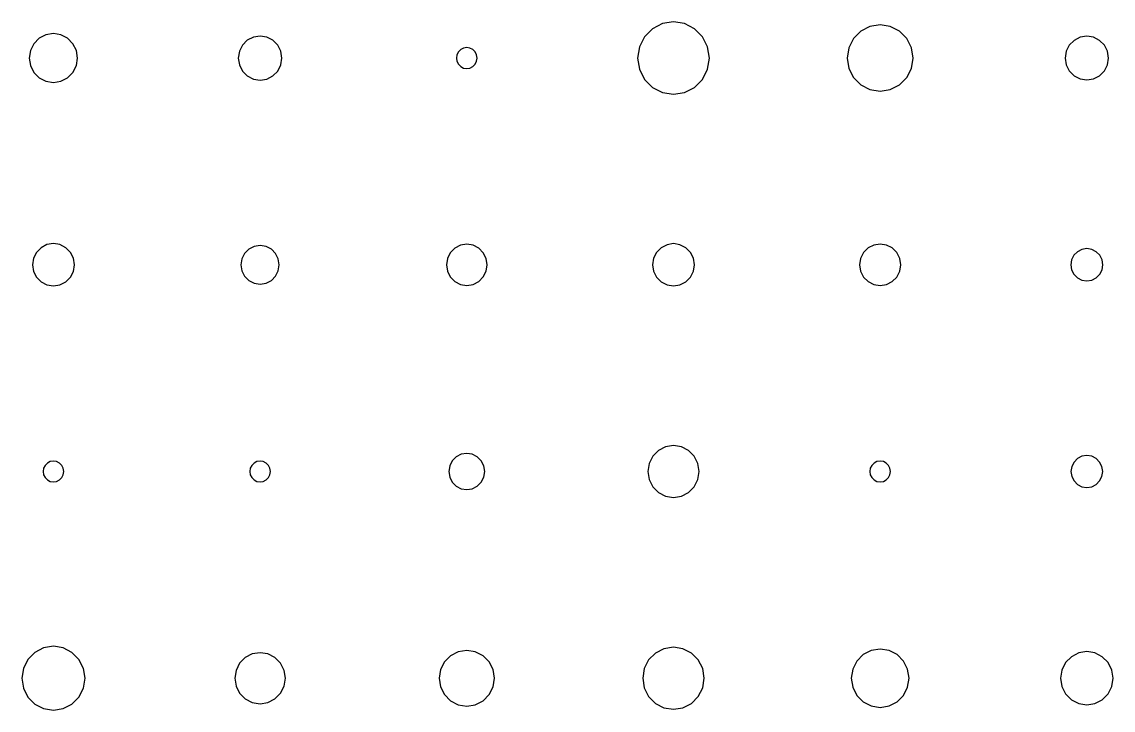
# Model space of a CAD drawing. Header units: metres. Extents: x -552 to 545, y -386 to 330.
# Drawn here: x -284.6 to -20.6, y 6.3 to 172.8 of the extents above; entities that cross this region are included whole.
import ezdxf

# ---------------------------------------------------------------- set-up
doc = ezdxf.new("R2010")
doc.units = ezdxf.units.M

msp = doc.modelspace()

# ---------------------------------------------------------------- linework, layer by layer
for p, q in [((-129.6821, 172.33722, -668.5716), (-132.10165, 171.09204, -668.5716)), ((-127, 172.76624, -668.5716), (-129.6821, 172.33722, -668.5716)), ((-124.3179, 172.33722, -668.5716), (-127, 172.76624, -668.5716)), ((-121.898346, 171.09204, -668.5716), (-124.3179, 172.33722, -668.5716)), ((-79.45764, 171.63953, -668.5716), (-81.67474, 170.49854, -668.5716)), ((-77, 172.03265, -668.5716), (-79.45764, 171.63953, -668.5716)), ((-74.54236, 171.63953, -668.5716), (-77, 172.03265, -668.5716)), ((-72.32526, 170.49854, -668.5716), (-74.54236, 171.63953, -668.5716)), ((-278.80777, 169.61938, -668.5716), (-280.43857, 168.78009, -668.5716)), ((-277, 169.90857, -668.5716), (-278.80777, 169.61938, -668.5716)), ((-275.19223, 169.61938, -668.5716), (-277, 169.90857, -668.5716)), ((-273.56143, 168.78009, -668.5716), (-275.19223, 169.61938, -668.5716)), ((-228.6305, 169.06836, -668.5716), (-230.10138, 168.3114, -668.5716)), ((-227, 169.32916, -668.5716), (-228.6305, 169.06836, -668.5716)), ((-225.3695, 169.06836, -668.5716), (-227, 169.32916, -668.5716)), ((-223.89862, 168.3114, -668.5716), (-225.3695, 169.06836, -668.5716)), ((-134.02182, 169.15265, -668.5716), (-135.25464, 166.70892, -668.5716)), ((-132.10165, 171.09204, -668.5716), (-134.02182, 169.15265, -668.5716)), ((-119.97818, 169.15265, -668.5716), (-121.898346, 171.09204, -668.5716)), ((-118.74536, 166.70892, -668.5716), (-119.97818, 169.15265, -668.5716)), ((-81.67474, 170.49854, -668.5716), (-83.434235, 168.7215, -668.5716)), ((-70.565765, 168.7215, -668.5716), (-72.32526, 170.49854, -668.5716)), ((-28.617859, 169.02899, -668.5716), (-30.077332, 168.27795, -668.5716)), ((-27, 169.28784, -668.5716), (-28.617859, 169.02899, -668.5716)), ((-25.382141, 169.02899, -668.5716), (-27, 169.28784, -668.5716)), ((-23.922668, 168.27795, -668.5716), (-25.382141, 169.02899, -668.5716)), ((-281.7328, 167.47296, -668.5716), (-282.56372, 165.82587, -668.5716)), ((-280.43857, 168.78009, -668.5716), (-281.7328, 167.47296, -668.5716)), ((-272.2672, 167.47296, -668.5716), (-273.56143, 168.78009, -668.5716)), ((-271.43628, 165.82587, -668.5716), (-272.2672, 167.47296, -668.5716)), ((-231.2687, 167.13239, -668.5716), (-232.01816, 165.64679, -668.5716)), ((-230.10138, 168.3114, -668.5716), (-231.2687, 167.13239, -668.5716)), ((-222.7313, 167.13239, -668.5716), (-223.89862, 168.3114, -668.5716)), ((-221.98184, 165.64679, -668.5716), (-222.7313, 167.13239, -668.5716)), ((-177.77255, 166.40143, -668.5716), (-178.46945, 166.04279, -668.5716)), ((-177, 166.52502, -668.5716), (-177.77255, 166.40143, -668.5716)), ((-176.22745, 166.40143, -668.5716), (-177, 166.52502, -668.5716)), ((-175.53055, 166.04279, -668.5716), (-176.22745, 166.40143, -668.5716)), ((-135.25464, 166.70892, -668.5716), (-135.67944, 164, -668.5716)), ((-118.32056, 164, -668.5716), (-118.74536, 166.70892, -668.5716)), ((-84.56387, 166.48224, -668.5716), (-84.953125, 164, -668.5716)), ((-83.434235, 168.7215, -668.5716), (-84.56387, 166.48224, -668.5716)), ((-69.43613, 166.48224, -668.5716), (-70.565765, 168.7215, -668.5716)), ((-69.046875, 164, -668.5716), (-69.43613, 166.48224, -668.5716)), ((-31.235596, 167.1081, -668.5716), (-31.979248, 165.63403, -668.5716)), ((-30.077332, 168.27795, -668.5716), (-31.235596, 167.1081, -668.5716)), ((-22.764404, 167.1081, -668.5716), (-23.922668, 168.27795, -668.5716)), ((-22.020752, 165.63403, -668.5716), (-22.764404, 167.1081, -668.5716)), ((-282.56372, 165.82587, -668.5716), (-282.85004, 164, -668.5716)), ((-282.85004, 164, -668.5716), (-282.56372, 162.17413, -668.5716)), ((-271.14996, 164, -668.5716), (-271.43628, 165.82587, -668.5716)), ((-271.43628, 162.17413, -668.5716), (-271.14996, 164, -668.5716)), ((-232.01816, 165.64679, -668.5716), (-232.2764, 164, -668.5716)), ((-232.2764, 164, -668.5716), (-232.01816, 162.35321, -668.5716)), ((-221.7236, 164, -668.5716), (-221.98184, 165.64679, -668.5716)), ((-221.98184, 162.35321, -668.5716), (-221.7236, 164, -668.5716)), ((-179.37766, 164.78027, -668.5716), (-179.5, 164, -668.5716)), ((-179.5, 164, -668.5716), (-179.37766, 163.21973, -668.5716)), ((-179.02255, 165.48413, -668.5716), (-179.37766, 164.78027, -668.5716)), ((-178.46945, 166.04279, -668.5716), (-179.02255, 165.48413, -668.5716)), ((-174.97745, 165.48413, -668.5716), (-175.53055, 166.04279, -668.5716)), ((-174.62234, 164.78027, -668.5716), (-174.97745, 165.48413, -668.5716)), ((-174.5, 164, -668.5716), (-174.62234, 164.78027, -668.5716)), ((-174.62234, 163.21973, -668.5716), (-174.5, 164, -668.5716)), ((-135.67944, 164, -668.5716), (-135.25464, 161.29108, -668.5716)), ((-118.74536, 161.29108, -668.5716), (-118.32056, 164, -668.5716)), ((-84.953125, 164, -668.5716), (-84.56387, 161.51776, -668.5716)), ((-69.43613, 161.51776, -668.5716), (-69.046875, 164, -668.5716)), ((-31.979248, 165.63403, -668.5716), (-32.235474, 164, -668.5716)), ((-32.235474, 164, -668.5716), (-31.979248, 162.36597, -668.5716)), ((-21.764526, 164, -668.5716), (-22.020752, 165.63403, -668.5716)), ((-22.020752, 162.36597, -668.5716), (-21.764526, 164, -668.5716)), ((-282.56372, 162.17413, -668.5716), (-281.7328, 160.52704, -668.5716)), ((-272.2672, 160.52704, -668.5716), (-271.43628, 162.17413, -668.5716)), ((-232.01816, 162.35321, -668.5716), (-231.2687, 160.86761, -668.5716)), ((-222.7313, 160.86761, -668.5716), (-221.98184, 162.35321, -668.5716)), ((-179.37766, 163.21973, -668.5716), (-179.02255, 162.51587, -668.5716)), ((-179.02255, 162.51587, -668.5716), (-178.46945, 161.95721, -668.5716)), ((-178.46945, 161.95721, -668.5716), (-177.77255, 161.59857, -668.5716)), ((-177.77255, 161.59857, -668.5716), (-177, 161.47498, -668.5716)), ((-177, 161.47498, -668.5716), (-176.22745, 161.59857, -668.5716)), ((-176.22745, 161.59857, -668.5716), (-175.53055, 161.95721, -668.5716)), ((-175.53055, 161.95721, -668.5716), (-174.97745, 162.51587, -668.5716)), ((-174.97745, 162.51587, -668.5716), (-174.62234, 163.21973, -668.5716)), ((-135.25464, 161.29108, -668.5716), (-134.02182, 158.84735, -668.5716)), ((-119.97818, 158.84735, -668.5716), (-118.74536, 161.29108, -668.5716)), ((-84.56387, 161.51776, -668.5716), (-83.434235, 159.2785, -668.5716)), ((-70.565765, 159.2785, -668.5716), (-69.43613, 161.51776, -668.5716)), ((-31.979248, 162.36597, -668.5716), (-31.235596, 160.8919, -668.5716)), ((-22.764404, 160.8919, -668.5716), (-22.020752, 162.36597, -668.5716)), ((-281.7328, 160.52704, -668.5716), (-280.43857, 159.21991, -668.5716)), ((-280.43857, 159.21991, -668.5716), (-278.80777, 158.38062, -668.5716)), ((-275.19223, 158.38062, -668.5716), (-273.56143, 159.21991, -668.5716)), ((-273.56143, 159.21991, -668.5716), (-272.2672, 160.52704, -668.5716)), ((-231.2687, 160.86761, -668.5716), (-230.10138, 159.6886, -668.5716)), ((-230.10138, 159.6886, -668.5716), (-228.6305, 158.93164, -668.5716)), ((-228.6305, 158.93164, -668.5716), (-227, 158.67084, -668.5716)), ((-227, 158.67084, -668.5716), (-225.3695, 158.93164, -668.5716)), ((-225.3695, 158.93164, -668.5716), (-223.89862, 159.6886, -668.5716)), ((-223.89862, 159.6886, -668.5716), (-222.7313, 160.86761, -668.5716)), ((-134.02182, 158.84735, -668.5716), (-132.10165, 156.90796, -668.5716)), ((-121.898346, 156.90796, -668.5716), (-119.97818, 158.84735, -668.5716)), ((-83.434235, 159.2785, -668.5716), (-81.67474, 157.50146, -668.5716)), ((-72.32526, 157.5014, -668.5716), (-70.565765, 159.2785, -668.5716)), ((-31.235596, 160.8919, -668.5716), (-30.077332, 159.72205, -668.5716)), ((-30.077332, 159.72205, -668.5716), (-28.617859, 158.97101, -668.5716)), ((-28.617859, 158.97101, -668.5716), (-27, 158.71216, -668.5716)), ((-27, 158.71216, -668.5716), (-25.382141, 158.97101, -668.5716)), ((-25.382141, 158.97101, -668.5716), (-23.922668, 159.72205, -668.5716)), ((-23.922668, 159.72205, -668.5716), (-22.764404, 160.8919, -668.5716)), ((-278.80777, 158.38062, -668.5716), (-277, 158.09143, -668.5716)), ((-277, 158.09143, -668.5716), (-275.19223, 158.38062, -668.5716)), ((-132.10165, 156.90796, -668.5716), (-129.6821, 155.66278, -668.5716)), ((-124.3179, 155.66278, -668.5716), (-121.898346, 156.90796, -668.5716)), ((-81.67474, 157.50146, -668.5716), (-79.45764, 156.36047, -668.5716)), ((-79.45764, 156.36047, -668.5716), (-77, 155.96735, -668.5716)), ((-77, 155.96735, -668.5716), (-74.54236, 156.36047, -668.5716)), ((-74.54236, 156.36047, -668.5716), (-72.32526, 157.5014, -668.5716)), ((-129.6821, 155.66278, -668.5716), (-127, 155.23376, -668.5716)), ((-127, 155.23376, -668.5716), (-124.3179, 155.66278, -668.5716)), ((-278.56702, 118.871, -668.5716), (-279.98065, 118.143524, -668.5716)), ((-277, 119.12167, -668.5716), (-278.56702, 118.871, -668.5716)), ((-275.43298, 118.871, -668.5716), (-277, 119.12167, -668.5716)), ((-274.01935, 118.143524, -668.5716), (-275.43298, 118.871, -668.5716)), ((-177, 118.97427, -668.5716), (-178.52191, 118.730804, -668.5716)), ((-175.47809, 118.730804, -668.5716), (-177, 118.97427, -668.5716)), ((-128.56396, 118.86154, -668.5716), (-129.97485, 118.13547, -668.5716)), ((-127, 119.111725, -668.5716), (-128.56396, 118.86154, -668.5716)), ((-125.436035, 118.86154, -668.5716), (-127, 119.111725, -668.5716)), ((-124.02515, 118.13547, -668.5716), (-125.436035, 118.86154, -668.5716)), ((-77, 119.02777, -668.5716), (-78.5383, 118.78171, -668.5716)), ((-75.4617, 118.78171, -668.5716), (-77, 119.02777, -668.5716)), ((-281.1025, 117.01044, -668.5716), (-281.82278, 115.5827, -668.5716)), ((-279.98065, 118.143524, -668.5716), (-281.1025, 117.01044, -668.5716)), ((-272.8975, 117.01044, -668.5716), (-274.01935, 118.143524, -668.5716)), ((-272.17722, 115.58267, -668.5716), (-272.8975, 117.01044, -668.5716)), ((-230.74115, 116.7453, -668.5716), (-231.39798, 115.44327, -668.5716)), ((-229.71811, 117.778564, -668.5716), (-230.74115, 116.7453, -668.5716)), ((-228.42899, 118.441956, -668.5716), (-229.71811, 117.778564, -668.5716)), ((-227, 118.67056, -668.5716), (-228.42899, 118.441956, -668.5716)), ((-225.57101, 118.441956, -668.5716), (-227, 118.67056, -668.5716)), ((-224.28189, 117.778564, -668.5716), (-225.57101, 118.441956, -668.5716)), ((-223.25885, 116.7453, -668.5716), (-224.28189, 117.778564, -668.5716)), ((-222.60202, 115.44327, -668.5716), (-223.25885, 116.7453, -668.5716)), ((-180.98444, 116.9238, -668.5716), (-181.68396, 115.53714, -668.5716)), ((-179.89487, 118.02426, -668.5716), (-180.98444, 116.9238, -668.5716)), ((-178.52191, 118.730804, -668.5716), (-179.89487, 118.02426, -668.5716)), ((-174.10513, 118.02426, -668.5716), (-175.47809, 118.730804, -668.5716)), ((-173.01556, 116.9238, -668.5716), (-174.10513, 118.02426, -668.5716)), ((-172.31604, 115.53714, -668.5716), (-173.01556, 116.9238, -668.5716)), ((-131.09454, 117.00461, -668.5716), (-131.81342, 115.57962, -668.5716)), ((-129.97485, 118.13547, -668.5716), (-131.09454, 117.00461, -668.5716)), ((-122.90546, 117.00461, -668.5716), (-124.02515, 118.13547, -668.5716)), ((-122.186584, 115.57962, -668.5716), (-122.90546, 117.00461, -668.5716)), ((-81.02728, 116.95526, -668.5716), (-81.734344, 115.55368, -668.5716)), ((-79.925995, 118.067566, -668.5716), (-81.02728, 116.95526, -668.5716)), ((-78.5383, 118.78171, -668.5716), (-79.925995, 118.067566, -668.5716)), ((-74.074005, 118.067566, -668.5716), (-75.4617, 118.78171, -668.5716)), ((-72.97272, 116.95526, -668.5716), (-74.074005, 118.067566, -668.5716)), ((-72.265656, 115.55368, -668.5716), (-72.97272, 116.95526, -668.5716)), ((-30.126709, 116.2944, -668.5716), (-30.67566, 115.20624, -668.5716)), ((-29.271667, 117.15796, -668.5716), (-30.126709, 116.2944, -668.5716)), ((-28.194275, 117.7124, -668.5716), (-29.271667, 117.15796, -668.5716)), ((-27, 117.90344, -668.5716), (-28.194275, 117.7124, -668.5716)), ((-25.805725, 117.7124, -668.5716), (-27, 117.90344, -668.5716)), ((-24.728333, 117.15796, -668.5716), (-25.805725, 117.7124, -668.5716)), ((-23.873291, 116.2944, -668.5716), (-24.728333, 117.15796, -668.5716)), ((-23.32434, 115.20624, -668.5716), (-23.873291, 116.2944, -668.5716)), ((-281.82278, 115.5827, -668.5716), (-282.07098, 114, -668.5716)), ((-282.07098, 114, -668.5716), (-281.82278, 112.41733, -668.5716)), ((-271.92902, 114, -668.5716), (-272.17722, 115.58267, -668.5716)), ((-272.17722, 112.41733, -668.5716), (-271.92902, 114, -668.5716)), ((-231.39798, 115.44327, -668.5716), (-231.62433, 114, -668.5716)), ((-231.62433, 114, -668.5716), (-231.39798, 112.55673, -668.5716)), ((-222.37567, 114, -668.5716), (-222.60202, 115.44327, -668.5716)), ((-222.60202, 112.55673, -668.5716), (-222.37567, 114, -668.5716)), ((-181.68396, 115.53714, -668.5716), (-181.92502, 114, -668.5716)), ((-181.92502, 114, -668.5716), (-181.68396, 112.46286, -668.5716)), ((-172.07498, 114, -668.5716), (-172.31604, 115.53714, -668.5716)), ((-172.31604, 112.46286, -668.5716), (-172.07498, 114, -668.5716)), ((-131.81342, 115.57962, -668.5716), (-132.06113, 114, -668.5716)), ((-132.06113, 114, -668.5716), (-131.81342, 112.42038, -668.5716)), ((-121.93887, 114, -668.5716), (-122.186584, 115.57962, -668.5716)), ((-122.186584, 112.42038, -668.5716), (-121.93887, 114, -668.5716)), ((-81.734344, 115.55368, -668.5716), (-81.978, 114, -668.5716)), ((-81.978, 114, -668.5716), (-81.734344, 112.44632, -668.5716)), ((-72.022, 114, -668.5716), (-72.265656, 115.55368, -668.5716)), ((-72.265656, 112.44632, -668.5716), (-72.022, 114, -668.5716)), ((-30.67566, 115.20624, -668.5716), (-30.864807, 114, -668.5716)), ((-30.864807, 114, -668.5716), (-30.67566, 112.79376, -668.5716)), ((-23.135193, 114, -668.5716), (-23.32434, 115.20624, -668.5716)), ((-23.32434, 112.79376, -668.5716), (-23.135193, 114, -668.5716)), ((-281.82278, 112.41733, -668.5716), (-281.1025, 110.98956, -668.5716)), ((-281.1025, 110.98956, -668.5716), (-279.98065, 109.856476, -668.5716)), ((-274.01935, 109.856476, -668.5716), (-272.8975, 110.98956, -668.5716)), ((-272.8975, 110.98956, -668.5716), (-272.17722, 112.41733, -668.5716)), ((-231.39798, 112.55673, -668.5716), (-230.74115, 111.25473, -668.5716)), ((-230.74115, 111.25473, -668.5716), (-229.71811, 110.221436, -668.5716)), ((-224.28189, 110.221436, -668.5716), (-223.25885, 111.2547, -668.5716)), ((-223.25885, 111.2547, -668.5716), (-222.60202, 112.55673, -668.5716)), ((-181.68396, 112.46286, -668.5716), (-180.98444, 111.0762, -668.5716)), ((-180.98444, 111.0762, -668.5716), (-179.89487, 109.97574, -668.5716)), ((-174.10513, 109.97574, -668.5716), (-173.01556, 111.0762, -668.5716)), ((-173.01556, 111.0762, -668.5716), (-172.31604, 112.46286, -668.5716)), ((-131.81342, 112.42038, -668.5716), (-131.09454, 110.99539, -668.5716)), ((-131.09454, 110.99539, -668.5716), (-129.97485, 109.86453, -668.5716)), ((-124.02515, 109.86453, -668.5716), (-122.90546, 110.99539, -668.5716)), ((-122.90546, 110.99539, -668.5716), (-122.186584, 112.42038, -668.5716)), ((-81.734344, 112.44632, -668.5716), (-81.02728, 111.04474, -668.5716)), ((-81.02728, 111.04474, -668.5716), (-79.925995, 109.932434, -668.5716)), ((-74.074005, 109.932434, -668.5716), (-72.97272, 111.04474, -668.5716)), ((-72.97272, 111.04474, -668.5716), (-72.265656, 112.44632, -668.5716)), ((-30.67566, 112.79376, -668.5716), (-30.126709, 111.7056, -668.5716)), ((-30.126709, 111.7056, -668.5716), (-29.271667, 110.84204, -668.5716)), ((-24.728333, 110.84204, -668.5716), (-23.873291, 111.7056, -668.5716)), ((-23.873291, 111.7056, -668.5716), (-23.32434, 112.79376, -668.5716)), ((-279.98065, 109.856476, -668.5716), (-278.56702, 109.129, -668.5716)), ((-278.56702, 109.129, -668.5716), (-277, 108.87833, -668.5716)), ((-277, 108.87833, -668.5716), (-275.43298, 109.129, -668.5716)), ((-275.43298, 109.129, -668.5716), (-274.01935, 109.856476, -668.5716)), ((-229.71811, 110.221436, -668.5716), (-228.42899, 109.558044, -668.5716)), ((-228.42899, 109.558044, -668.5716), (-227, 109.32944, -668.5716)), ((-227, 109.32944, -668.5716), (-225.57101, 109.558044, -668.5716)), ((-225.57101, 109.558044, -668.5716), (-224.28189, 110.221436, -668.5716)), ((-179.89487, 109.97574, -668.5716), (-178.52191, 109.269196, -668.5716)), ((-178.52191, 109.269196, -668.5716), (-177, 109.02573, -668.5716)), ((-177, 109.02573, -668.5716), (-175.47809, 109.269196, -668.5716)), ((-175.47809, 109.269196, -668.5716), (-174.10513, 109.97574, -668.5716)), ((-129.97485, 109.86453, -668.5716), (-128.56396, 109.13846, -668.5716)), ((-128.56396, 109.13846, -668.5716), (-127, 108.888275, -668.5716)), ((-127, 108.888275, -668.5716), (-125.436035, 109.13846, -668.5716)), ((-125.436035, 109.13846, -668.5716), (-124.02515, 109.86453, -668.5716)), ((-79.925995, 109.932434, -668.5716), (-78.5383, 109.21829, -668.5716)), ((-78.5383, 109.21829, -668.5716), (-77, 108.97223, -668.5716)), ((-77, 108.97223, -668.5716), (-75.4617, 109.21829, -668.5716)), ((-75.4617, 109.21829, -668.5716), (-74.074005, 109.932434, -668.5716)), ((-29.271667, 110.84204, -668.5716), (-28.194275, 110.2876, -668.5716)), ((-28.194275, 110.2876, -668.5716), (-27, 110.09656, -668.5716)), ((-27, 110.09656, -668.5716), (-25.805725, 110.2876, -668.5716)), ((-25.805725, 110.2876, -668.5716), (-24.728333, 110.84204, -668.5716)), ((-130.6409, 69.06137, -668.5716), (-132.01126, 67.67731, -668.5716)), ((-128.91412, 69.94998, -668.5716), (-130.6409, 69.06137, -668.5716)), ((-127, 70.256195, -668.5716), (-128.91412, 69.94998, -668.5716)), ((-125.08588, 69.94998, -668.5716), (-127, 70.256195, -668.5716)), ((-123.3591, 69.06137, -668.5716), (-125.08588, 69.94998, -668.5716)), ((-121.98874, 67.67731, -668.5716), (-123.3591, 69.06137, -668.5716)), ((-278.46945, 66.042755, -668.5716), (-279.02255, 65.48416, -668.5716)), ((-277.77255, 66.40143, -668.5716), (-278.46945, 66.042755, -668.5716)), ((-277, 66.524994, -668.5716), (-277.77255, 66.40143, -668.5716)), ((-276.22745, 66.40143, -668.5716), (-277, 66.524994, -668.5716)), ((-275.53055, 66.042755, -668.5716), (-276.22745, 66.40143, -668.5716)), ((-274.97745, 65.48416, -668.5716), (-275.53055, 66.042755, -668.5716)), ((-228.46945, 66.042755, -668.5716), (-229.02255, 65.48416, -668.5716)), ((-227.77255, 66.40143, -668.5716), (-228.46945, 66.042755, -668.5716)), ((-227, 66.524994, -668.5716), (-227.77255, 66.40143, -668.5716)), ((-226.22745, 66.40143, -668.5716), (-227, 66.524994, -668.5716)), ((-225.53055, 66.042755, -668.5716), (-226.22745, 66.40143, -668.5716)), ((-224.97745, 65.48416, -668.5716), (-225.53055, 66.042755, -668.5716)), ((-180.50735, 66.57373, -668.5716), (-181.12314, 65.35309, -668.5716)), ((-179.54825, 67.54242, -668.5716), (-180.50735, 66.57373, -668.5716)), ((-178.33969, 68.16437, -668.5716), (-179.54825, 67.54242, -668.5716)), ((-177, 68.37866, -668.5716), (-178.33969, 68.16437, -668.5716)), ((-175.66031, 68.16437, -668.5716), (-177, 68.37866, -668.5716)), ((-174.45175, 67.54242, -668.5716), (-175.66031, 68.16437, -668.5716)), ((-173.49265, 66.57373, -668.5716), (-174.45175, 67.54242, -668.5716)), ((-172.87686, 65.35309, -668.5716), (-173.49265, 66.57373, -668.5716)), ((-132.01126, 67.67731, -668.5716), (-132.89108, 65.93326, -668.5716)), ((-121.10892, 65.93326, -668.5716), (-121.98874, 67.67731, -668.5716)), ((-78.46945, 66.042755, -668.5716), (-79.02255, 65.48416, -668.5716)), ((-77.77255, 66.40143, -668.5716), (-78.46945, 66.042755, -668.5716)), ((-77, 66.524994, -668.5716), (-77.77255, 66.40143, -668.5716)), ((-76.22745, 66.40143, -668.5716), (-77, 66.524994, -668.5716)), ((-75.53055, 66.042755, -668.5716), (-76.22745, 66.40143, -668.5716)), ((-74.97745, 65.48416, -668.5716), (-75.53055, 66.042755, -668.5716)), ((-30.102417, 66.27658, -668.5716), (-30.647095, 65.19687, -668.5716)), ((-29.254028, 67.13345, -668.5716), (-30.102417, 66.27658, -668.5716)), ((-28.184998, 67.68359, -668.5716), (-29.254028, 67.13345, -668.5716)), ((-27, 67.87317, -668.5716), (-28.184998, 67.68359, -668.5716)), ((-25.815002, 67.68359, -668.5716), (-27, 67.87317, -668.5716)), ((-24.745972, 67.13345, -668.5716), (-25.815002, 67.68359, -668.5716)), ((-23.897583, 66.27658, -668.5716), (-24.745972, 67.13345, -668.5716)), ((-23.352905, 65.19687, -668.5716), (-23.897583, 66.27658, -668.5716)), ((-279.37766, 64.78027, -668.5716), (-279.5, 64, -668.5716)), ((-279.5, 64, -668.5716), (-279.37766, 63.219727, -668.5716)), ((-279.02255, 65.48416, -668.5716), (-279.37766, 64.78027, -668.5716)), ((-274.62234, 64.78027, -668.5716), (-274.97745, 65.48416, -668.5716)), ((-274.5, 64, -668.5716), (-274.62234, 64.78027, -668.5716)), ((-274.62234, 63.219727, -668.5716), (-274.5, 64, -668.5716)), ((-229.37766, 64.78027, -668.5716), (-229.5, 64, -668.5716)), ((-229.5, 64, -668.5716), (-229.37766, 63.219727, -668.5716)), ((-229.02255, 65.48416, -668.5716), (-229.37766, 64.78027, -668.5716)), ((-224.62234, 64.78027, -668.5716), (-224.97745, 65.48416, -668.5716)), ((-224.5, 64, -668.5716), (-224.62234, 64.78027, -668.5716)), ((-224.62234, 63.219727, -668.5716), (-224.5, 64, -668.5716)), ((-181.12314, 65.35309, -668.5716), (-181.33533, 64, -668.5716)), ((-181.33533, 64, -668.5716), (-181.12314, 62.64691, -668.5716)), ((-172.66467, 64, -668.5716), (-172.87686, 65.35309, -668.5716)), ((-172.87686, 62.64691, -668.5716), (-172.66467, 64, -668.5716)), ((-132.89108, 65.93326, -668.5716), (-133.19424, 64, -668.5716)), ((-133.19424, 64, -668.5716), (-132.89108, 62.066742, -668.5716)), ((-120.805756, 64, -668.5716), (-121.10892, 65.93326, -668.5716)), ((-121.10892, 62.066742, -668.5716), (-120.805756, 64, -668.5716)), ((-79.377655, 64.78027, -668.5716), (-79.5, 64, -668.5716)), ((-79.5, 64, -668.5716), (-79.377655, 63.219727, -668.5716)), ((-79.02255, 65.48416, -668.5716), (-79.377655, 64.78027, -668.5716)), ((-74.622345, 64.78027, -668.5716), (-74.97745, 65.48416, -668.5716)), ((-74.5, 64, -668.5716), (-74.622345, 64.78027, -668.5716)), ((-74.622345, 63.219727, -668.5716), (-74.5, 64, -668.5716)), ((-30.647095, 65.19687, -668.5716), (-30.834778, 64, -668.5716)), ((-30.834778, 64, -668.5716), (-30.647095, 62.80313, -668.5716)), ((-23.165222, 64, -668.5716), (-23.352905, 65.19687, -668.5716)), ((-23.352905, 62.80313, -668.5716), (-23.165222, 64, -668.5716)), ((-279.37766, 63.219727, -668.5716), (-279.02255, 62.51584, -668.5716)), ((-279.02255, 62.51584, -668.5716), (-278.46945, 61.957245, -668.5716)), ((-278.46945, 61.957245, -668.5716), (-277.77255, 61.59857, -668.5716)), ((-277.77255, 61.59857, -668.5716), (-277, 61.475006, -668.5716)), ((-277, 61.475006, -668.5716), (-276.22745, 61.59857, -668.5716)), ((-276.22745, 61.59857, -668.5716), (-275.53055, 61.957245, -668.5716)), ((-275.53055, 61.957245, -668.5716), (-274.97745, 62.51584, -668.5716)), ((-274.97745, 62.51584, -668.5716), (-274.62234, 63.219727, -668.5716)), ((-229.37766, 63.219727, -668.5716), (-229.02255, 62.51584, -668.5716)), ((-229.02255, 62.51584, -668.5716), (-228.46945, 61.957245, -668.5716)), ((-228.46945, 61.957245, -668.5716), (-227.77255, 61.59857, -668.5716)), ((-227.77255, 61.59857, -668.5716), (-227, 61.475006, -668.5716)), ((-227, 61.475006, -668.5716), (-226.22745, 61.59857, -668.5716)), ((-226.22745, 61.59857, -668.5716), (-225.53055, 61.957245, -668.5716)), ((-225.53055, 61.957245, -668.5716), (-224.97745, 62.51584, -668.5716)), ((-224.97745, 62.51584, -668.5716), (-224.62234, 63.219727, -668.5716)), ((-181.12314, 62.64691, -668.5716), (-180.50735, 61.42627, -668.5716)), ((-180.50735, 61.42627, -668.5716), (-179.54825, 60.45758, -668.5716)), ((-174.45175, 60.45758, -668.5716), (-173.49265, 61.42627, -668.5716)), ((-173.49265, 61.42627, -668.5716), (-172.87686, 62.64691, -668.5716)), ((-132.89108, 62.066742, -668.5716), (-132.01126, 60.322693, -668.5716)), ((-121.98874, 60.322693, -668.5716), (-121.10892, 62.066742, -668.5716)), ((-79.377655, 63.219727, -668.5716), (-79.02255, 62.51584, -668.5716)), ((-79.02255, 62.51584, -668.5716), (-78.46945, 61.957245, -668.5716)), ((-78.46945, 61.957245, -668.5716), (-77.77255, 61.59857, -668.5716)), ((-77.77255, 61.59857, -668.5716), (-77, 61.475006, -668.5716)), ((-77, 61.475006, -668.5716), (-76.22745, 61.59857, -668.5716)), ((-76.22745, 61.59857, -668.5716), (-75.53055, 61.957245, -668.5716)), ((-75.53055, 61.957245, -668.5716), (-74.97745, 62.51584, -668.5716)), ((-74.97745, 62.51584, -668.5716), (-74.622345, 63.219727, -668.5716)), ((-30.647095, 62.80313, -668.5716), (-30.102417, 61.72342, -668.5716)), ((-30.102417, 61.72342, -668.5716), (-29.254028, 60.866547, -668.5716)), ((-29.254028, 60.866547, -668.5716), (-28.184998, 60.316406, -668.5716)), ((-25.815002, 60.316406, -668.5716), (-24.745972, 60.866547, -668.5716)), ((-24.745972, 60.866547, -668.5716), (-23.897583, 61.72342, -668.5716)), ((-23.897583, 61.72342, -668.5716), (-23.352905, 62.80313, -668.5716)), ((-179.54825, 60.45758, -668.5716), (-178.33969, 59.835632, -668.5716)), ((-178.33969, 59.835632, -668.5716), (-177, 59.621338, -668.5716)), ((-177, 59.621338, -668.5716), (-175.66031, 59.835632, -668.5716)), ((-175.66031, 59.835632, -668.5716), (-174.45175, 60.45758, -668.5716)), ((-132.01126, 60.322693, -668.5716), (-130.6409, 58.93863, -668.5716)), ((-130.6409, 58.93863, -668.5716), (-128.91412, 58.05002, -668.5716)), ((-125.08588, 58.05002, -668.5716), (-123.3591, 58.93863, -668.5716)), ((-123.3591, 58.93863, -668.5716), (-121.98874, 60.322693, -668.5716)), ((-28.184998, 60.316406, -668.5716), (-27, 60.12683, -668.5716)), ((-27, 60.12683, -668.5716), (-25.815002, 60.316406, -668.5716)), ((-128.91412, 58.05002, -668.5716), (-127, 57.743805, -668.5716)), ((-127, 57.743805, -668.5716), (-125.08588, 58.05002, -668.5716)), ((-279.36206, 21.342377, -668.5716), (-281.4929, 20.245789, -668.5716)), ((-277, 21.720215, -668.5716), (-279.36206, 21.342377, -668.5716)), ((-274.63794, 21.342377, -668.5716), (-277, 21.720215, -668.5716)), ((-272.5071, 20.245789, -668.5716), (-274.63794, 21.342377, -668.5716)), ((-129.29773, 21.142365, -668.5716), (-131.37051, 20.075653, -668.5716)), ((-127, 21.509918, -668.5716), (-129.29773, 21.142365, -668.5716)), ((-124.70227, 21.142365, -668.5716), (-127, 21.509918, -668.5716)), ((-122.629486, 20.075653, -668.5716), (-124.70227, 21.142365, -668.5716)), ((-283.18396, 18.537842, -668.5716), (-284.26968, 16.385681, -668.5716)), ((-281.4929, 20.245789, -668.5716), (-283.18396, 18.537842, -668.5716)), ((-270.81604, 18.537842, -668.5716), (-272.5071, 20.245789, -668.5716)), ((-269.73032, 16.385681, -668.5716), (-270.81604, 18.537842, -668.5716)), ((-230.59702, 19.000366, -668.5716), (-231.95087, 17.632965, -668.5716)), ((-228.89105, 19.878296, -668.5716), (-230.59702, 19.000366, -668.5716)), ((-227, 20.180786, -668.5716), (-228.89105, 19.878296, -668.5716)), ((-225.10895, 19.878296, -668.5716), (-227, 20.180786, -668.5716)), ((-223.40298, 19.000366, -668.5716), (-225.10895, 19.878296, -668.5716)), ((-222.04913, 17.632965, -668.5716), (-223.40298, 19.000366, -668.5716)), ((-180.92767, 19.460052, -668.5716), (-182.406, 17.96698, -668.5716)), ((-179.06491, 20.41867, -668.5716), (-180.92767, 19.460052, -668.5716)), ((-177, 20.748993, -668.5716), (-179.06491, 20.41867, -668.5716)), ((-174.93509, 20.41867, -668.5716), (-177, 20.748993, -668.5716)), ((-173.0723, 19.460052, -668.5716), (-174.93509, 20.41867, -668.5716)), ((-171.594, 17.96698, -668.5716), (-173.0723, 19.460052, -668.5716)), ((-131.37051, 20.075653, -668.5716), (-133.0155, 18.414215, -668.5716)), ((-120.9845, 18.414215, -668.5716), (-122.629486, 20.075653, -668.5716)), ((-81.10364, 19.704681, -668.5716), (-82.64819, 18.144684, -668.5716)), ((-79.15741, 20.706238, -668.5716), (-81.10364, 19.704681, -668.5716)), ((-77, 21.051361, -668.5716), (-79.15741, 20.706238, -668.5716)), ((-74.84259, 20.706238, -668.5716), (-77, 21.051361, -668.5716)), ((-72.89636, 19.704681, -668.5716), (-74.84259, 20.706238, -668.5716)), ((-71.35181, 18.144684, -668.5716), (-72.89636, 19.704681, -668.5716)), ((-30.74591, 19.207367, -668.5716), (-32.155823, 17.783356, -668.5716)), ((-28.96936, 20.121613, -668.5716), (-30.74591, 19.207367, -668.5716)), ((-27, 20.436646, -668.5716), (-28.96936, 20.121613, -668.5716)), ((-25.03064, 20.121613, -668.5716), (-27, 20.436646, -668.5716)), ((-23.25409, 19.207367, -668.5716), (-25.03064, 20.121613, -668.5716)), ((-21.844177, 17.783356, -668.5716), (-23.25409, 19.207367, -668.5716)), ((-284.26968, 16.385681, -668.5716), (-284.6438, 14, -668.5716)), ((-269.3562, 14, -668.5716), (-269.73032, 16.385681, -668.5716)), ((-232.82007, 15.909973, -668.5716), (-233.1196, 14, -668.5716)), ((-231.95087, 17.632965, -668.5716), (-232.82007, 15.909973, -668.5716)), ((-221.1799, 15.909973, -668.5716), (-222.04913, 17.632965, -668.5716)), ((-220.8804, 14, -668.5716), (-221.1799, 15.909973, -668.5716)), ((-183.35513, 16.085571, -668.5716), (-183.68219, 14, -668.5716)), ((-182.406, 17.96698, -668.5716), (-183.35513, 16.085571, -668.5716)), ((-170.64487, 16.085571, -668.5716), (-171.594, 17.96698, -668.5716)), ((-170.31781, 14, -668.5716), (-170.64487, 16.085571, -668.5716)), ((-134.07166, 16.32071, -668.5716), (-134.43558, 14, -668.5716)), ((-133.0155, 18.414215, -668.5716), (-134.07166, 16.32071, -668.5716)), ((-119.928345, 16.32071, -668.5716), (-120.9845, 18.414215, -668.5716)), ((-119.56442, 14, -668.5716), (-119.928345, 16.32071, -668.5716)), ((-83.63983, 16.178986, -668.5716), (-83.98154, 14, -668.5716)), ((-82.64819, 18.144684, -668.5716), (-83.63983, 16.178986, -668.5716)), ((-70.36017, 16.178986, -668.5716), (-71.35181, 18.144684, -668.5716)), ((-70.01846, 14, -668.5716), (-70.36017, 16.178986, -668.5716)), ((-33.060974, 15.989044, -668.5716), (-33.372925, 14, -668.5716)), ((-32.155823, 17.783356, -668.5716), (-33.060974, 15.989044, -668.5716)), ((-20.939026, 15.989044, -668.5716), (-21.844177, 17.783356, -668.5716)), ((-20.627075, 14, -668.5716), (-20.939026, 15.989044, -668.5716)), ((-284.6438, 14, -668.5716), (-284.26968, 11.614319, -668.5716)), ((-269.73032, 11.614319, -668.5716), (-269.3562, 14, -668.5716)), ((-233.1196, 14, -668.5716), (-232.8201, 12.090027, -668.5716)), ((-221.1799, 12.090027, -668.5716), (-220.8804, 14, -668.5716)), ((-183.68219, 14, -668.5716), (-183.35513, 11.914429, -668.5716)), ((-170.64487, 11.914429, -668.5716), (-170.31781, 14, -668.5716)), ((-134.43558, 14, -668.5716), (-134.07166, 11.679291, -668.5716)), ((-119.928345, 11.679291, -668.5716), (-119.56442, 14, -668.5716)), ((-83.98154, 14, -668.5716), (-83.63983, 11.821014, -668.5716)), ((-70.36017, 11.821014, -668.5716), (-70.01846, 14, -668.5716)), ((-33.372925, 14, -668.5716), (-33.060974, 12.010956, -668.5716)), ((-20.939026, 12.010956, -668.5716), (-20.627075, 14, -668.5716)), ((-284.26968, 11.614319, -668.5716), (-283.18396, 9.462158, -668.5716)), ((-270.81604, 9.462158, -668.5716), (-269.73032, 11.614319, -668.5716)), ((-232.8201, 12.090027, -668.5716), (-231.95087, 10.367035, -668.5716)), ((-222.04913, 10.367035, -668.5716), (-221.1799, 12.090027, -668.5716)), ((-183.35513, 11.914429, -668.5716), (-182.406, 10.033051, -668.5716)), ((-171.594, 10.03302, -668.5716), (-170.64487, 11.914429, -668.5716)), ((-134.07166, 11.679291, -668.5716), (-133.0155, 9.585785, -668.5716)), ((-120.9845, 9.585785, -668.5716), (-119.928345, 11.679291, -668.5716)), ((-83.63983, 11.821014, -668.5716), (-82.64819, 9.855316, -668.5716)), ((-71.35181, 9.855316, -668.5716), (-70.36017, 11.821014, -668.5716)), ((-33.060974, 12.010956, -668.5716), (-32.155823, 10.216644, -668.5716)), ((-21.844177, 10.216644, -668.5716), (-20.939026, 12.010956, -668.5716)), ((-283.18396, 9.462158, -668.5716), (-281.49292, 7.754211, -668.5716)), ((-272.5071, 7.754211, -668.5716), (-270.81604, 9.462158, -668.5716)), ((-231.95087, 10.367035, -668.5716), (-230.59702, 8.999634, -668.5716)), ((-230.59702, 8.999634, -668.5716), (-228.89105, 8.121704, -668.5716)), ((-228.89105, 8.121704, -668.5716), (-227, 7.819214, -668.5716)), ((-227, 7.819214, -668.5716), (-225.10895, 8.121704, -668.5716)), ((-225.10895, 8.121704, -668.5716), (-223.40298, 8.999634, -668.5716)), ((-223.40298, 8.999634, -668.5716), (-222.04913, 10.367035, -668.5716)), ((-182.406, 10.033051, -668.5716), (-180.9277, 8.539948, -668.5716)), ((-180.9277, 8.539948, -668.5716), (-179.06491, 7.581329, -668.5716)), ((-174.93509, 7.581329, -668.5716), (-173.07233, 8.539948, -668.5716)), ((-173.07233, 8.539948, -668.5716), (-171.594, 10.03302, -668.5716)), ((-133.0155, 9.585785, -668.5716), (-131.37051, 7.924347, -668.5716)), ((-131.37051, 7.924347, -668.5716), (-129.29773, 6.857635, -668.5716)), ((-124.70227, 6.857635, -668.5716), (-122.629486, 7.924347, -668.5716)), ((-122.629486, 7.924347, -668.5716), (-120.9845, 9.585785, -668.5716)), ((-82.64819, 9.855316, -668.5716), (-81.10364, 8.295319, -668.5716)), ((-81.10364, 8.295319, -668.5716), (-79.15741, 7.293762, -668.5716)), ((-74.84259, 7.293762, -668.5716), (-72.89636, 8.295319, -668.5716)), ((-72.89636, 8.295319, -668.5716), (-71.35181, 9.855316, -668.5716)), ((-32.155823, 10.216644, -668.5716), (-30.74591, 8.792664, -668.5716)), ((-30.74591, 8.792664, -668.5716), (-28.96936, 7.878387, -668.5716)), ((-25.03064, 7.878387, -668.5716), (-23.25409, 8.792633, -668.5716)), ((-23.25409, 8.792633, -668.5716), (-21.844177, 10.216644, -668.5716)), ((-281.49292, 7.754211, -668.5716), (-279.36206, 6.657623, -668.5716)), ((-279.36206, 6.657623, -668.5716), (-277, 6.279785, -668.5716)), ((-277, 6.279785, -668.5716), (-274.63794, 6.657623, -668.5716)), ((-274.63794, 6.657623, -668.5716), (-272.5071, 7.754211, -668.5716)), ((-179.06491, 7.581329, -668.5716), (-177, 7.251007, -668.5716)), ((-177, 7.251007, -668.5716), (-174.93509, 7.581329, -668.5716)), ((-129.29773, 6.857635, -668.5716), (-127, 6.490082, -668.5716)), ((-127, 6.490082, -668.5716), (-124.70227, 6.857635, -668.5716)), ((-79.15741, 7.293762, -668.5716), (-77, 6.948639, -668.5716)), ((-77, 6.948639, -668.5716), (-74.84259, 7.293762, -668.5716)), ((-28.96936, 7.878387, -668.5716), (-27, 7.563354, -668.5716)), ((-27, 7.563354, -668.5716), (-25.03064, 7.878387, -668.5716))]:
    msp.add_line(p, q)

doc.saveas('drawing.dxf')
